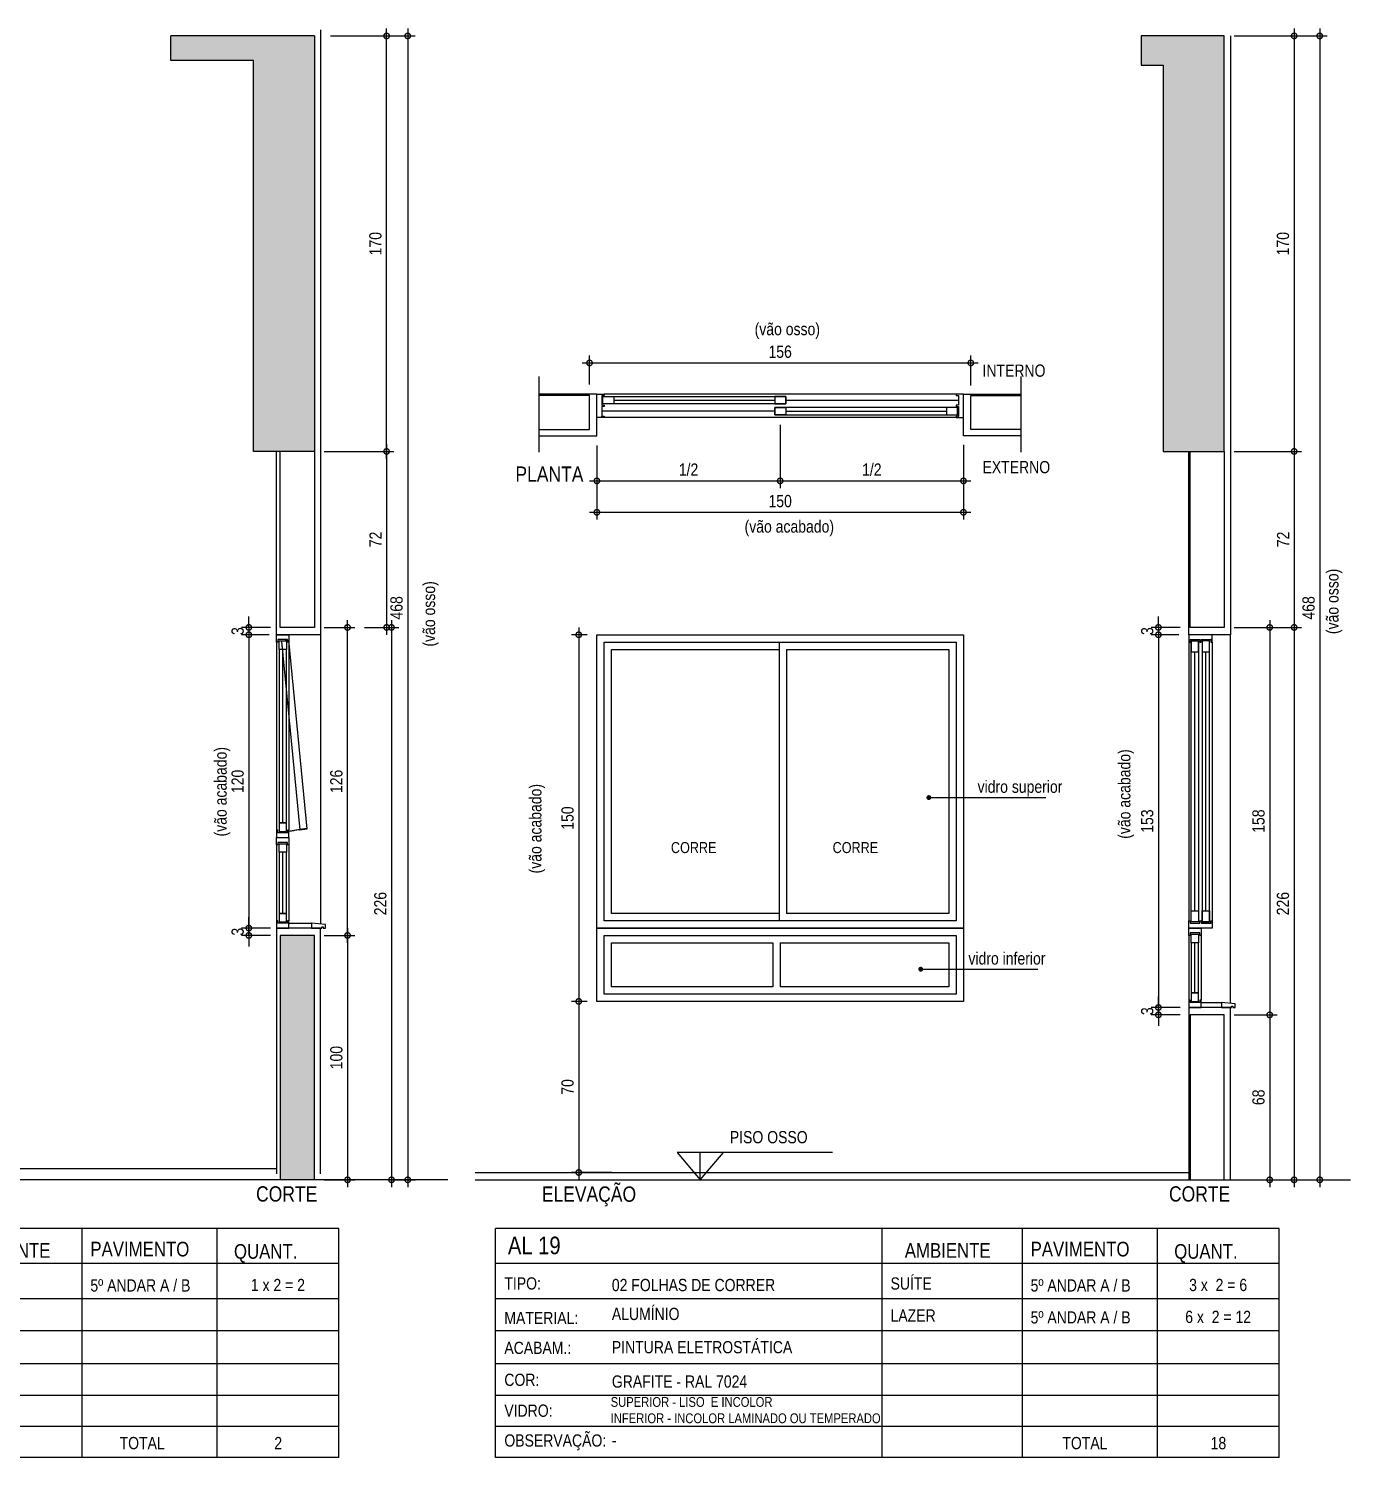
# Model space of a CAD drawing. Header units: metres. Extents: x 0 to 48.6, y -20.8 to 5.5.
# Drawn here: x 21.42 to 26.83, y -6.66 to -0.81 of the extents above; entities that cross this region are included whole.
import ezdxf

# ---------------------------------------------------------------- set-up
doc = ezdxf.new("R2010")
doc.units = ezdxf.units.M
doc.set_wipeout_variables(frame=1)
doc.linetypes.add('DASHEDX2', pattern=[1.5, 1, -0.5])
for name, color, linetype in [('ARQ-ALV ACAB', 4, 'Continuous'), ('ARQ-ALV OSSO', 5, 'Continuous'), ('ARQ-AUX', 7, 'Continuous'), ('ARQ-AUX1', 1, 'Continuous'), ('ARQ-AUX1 @ 1', 1, 'Continuous'), ('ARQ-AUX2', 2, 'Continuous'), ('ARQ-CAX', 1, 'Continuous'), ('ARQ-CAX @ 1', 1, 'Continuous'), ('ARQ-DIM', 2, 'Continuous'), ('ARQ-ENCH', 1, 'Continuous'), ('ARQ-EST', 2, 'Continuous'), ('ARQ-PRJ', 7, 'DASHEDX2'), ('ARQ-SIM', 1, 'Continuous'), ('ARQ-TXT', 2, 'Continuous'), ('ARQ-TXT01', 2, 'Continuous'), ('ES-CORTE', 2, 'Continuous')]:
    doc.layers.add(name, color=color, linetype=linetype)
doc.styles.add('Adesa', font='ARIALN.TTF')
doc.styles.add('ROMANS', font='romans', dxfattribs={"height": 0.2})
doc.dimstyles.new('1-25ARQ', dxfattribs={"dimscale": 0.25, "dimtxt": 0.2, "dimasz": 0.08, "dimexe": 0.16, "dimexo": 0.1, "dimgap": 0.1, "dimtad": 1, "dimzin": 4, "dimdsep": 46, "dimtxsty": 'ROMANS', "dimblk": 'DOT', "dimcen": 0.1, "dimclrd": 1, "dimclre": 1, "dimclrt": 3, "dimadec": 0, "dimazin": 0, "dimtfac": 1, "dimtix": 1, "dimtmove": 2, "dimatfit": 3, "dimldrblk": 'DOT', "dimfxl": 1, "dimtolj": 1, "dimtzin": 4, "dimlwd": -1, "dimlwe": -1, "dimarcsym": 0})
doc.dimstyles.new('ADESA 1-0025', dxfattribs={"dimtxt": 0.05, "dimasz": 0.045, "dimexe": 0.03, "dimexo": 0.04, "dimgap": 0.02, "dimtad": 1, "dimtoh": 1, "dimdec": 0, "dimlfac": 100, "dimzin": 4, "dimtxsty": 'Adesa', "dimblk": 'DOTSMALL', "dimcen": 1, "dimdle": 0.03, "dimclrd": 1, "dimclre": 1, "dimclrt": 256, "dimazin": 1, "dimtm": 1e-09, "dimtfac": 1, "dimtdec": 0, "dimtix": 1, "dimtmove": 2, "dimatfit": 0, "dimldrblk": 'DOTSMALL', "dimfxl": 0.8, "dimtvp": 2, "dimtolj": 1, "dimtzin": 0, "dimarcsym": 0})

# ---------------------------------------------------------------- blocks, each defined once
blk = doc.blocks.new('_DotSmall')
at = {"color": 0, "linetype": 'ByBlock', "const_width": 0.5}
blk.add_lwpolyline([(-0.0625, 0, 1), (0.0625, 0, 1)], format="xyb", close=True, dxfattribs=at)
blk = doc.blocks.new('*D285')
at = {"layer": 'ARQ-DIM', "color": 1, "lineweight": -2, "transparency": 16777216}
for p, q in [((22.7939, -3.2645), (22.9338, -3.2645)), ((22.9038, -3.2345), (22.9038, -5.5545)), ((22.8896, -5.5245), (22.9338, -5.5245))]:
    blk.add_line(p, q, dxfattribs=at)
at = {"layer": 'ARQ-DIM', "color": 1, "lineweight": -2, "transparency": 16777216, "xscale": 0.045, "yscale": 0.045, "zscale": 0.045}
for p, rotation in [((22.9038, -3.2645), 90), ((22.9038, -5.5245), 270)]:
    blk.add_blockref('_DotSmall', p, dxfattribs=dict(at, rotation=rotation))
at = {"layer": 'ARQ-DIM', "transparency": 16777216, "insert": (22.8583, -4.3945), "char_height": 0.05, "attachment_point": 5, "rotation": 90, "style": 'Adesa'}
blk.add_mtext('\\A1;226', dxfattribs=at)
blk = doc.blocks.new('*D273')
at = {"layer": 'ARQ-DIM', "color": 1, "lineweight": -2, "transparency": 16777216}
for p, q in [((22.8837, -2.5745), (22.8837, -0.8145)), ((22.6539, -0.8445), (22.9137, -0.8445)), ((22.6289, -2.5445), (22.9137, -2.5445))]:
    blk.add_line(p, q, dxfattribs=at)
at = {"layer": 'ARQ-DIM', "color": 1, "lineweight": -2, "transparency": 16777216, "xscale": 0.045, "yscale": 0.045, "zscale": 0.045}
for p, rotation in [((22.8837, -0.8445), 90), ((22.8837, -2.5445), 270)]:
    blk.add_blockref('_DotSmall', p, dxfattribs=dict(at, rotation=rotation))
at = {"layer": 'ARQ-DIM', "transparency": 16777216, "insert": (22.8382, -1.6945), "char_height": 0.05, "attachment_point": 5, "rotation": 90, "style": 'Adesa'}
blk.add_mtext('\\A1;170', dxfattribs=at)
blk = doc.blocks.new('*D274')
at = {"layer": 'ARQ-DIM', "color": 1, "lineweight": -2, "transparency": 16777216}
for p, q in [((22.9701, -0.8145), (22.9701, -5.5545)), ((22.9017, -0.8445), (23.0001, -0.8445)), ((22.9124, -5.5245), (23.0001, -5.5245))]:
    blk.add_line(p, q, dxfattribs=at)
at = {"layer": 'ARQ-DIM', "color": 1, "lineweight": -2, "transparency": 16777216, "xscale": 0.045, "yscale": 0.045, "zscale": 0.045}
for p, rotation in [((22.9701, -0.8445), 90), ((22.9701, -5.5245), 270)]:
    blk.add_blockref('_DotSmall', p, dxfattribs=dict(at, rotation=rotation))
at = {"layer": 'ARQ-DIM', "transparency": 16777216, "insert": (22.9245, -3.1845), "char_height": 0.05, "attachment_point": 5, "rotation": 90, "style": 'Adesa'}
blk.add_mtext('\\A1;468', dxfattribs=at)
blk = doc.blocks.new('*D275')
at = {"layer": 'ARQ-DIM', "color": 1, "lineweight": -2, "transparency": 16777216}
for p, q in [((22.7239, -4.4945), (22.7239, -5.5545)), ((22.6289, -4.5245), (22.7539, -4.5245)), ((22.6289, -5.5245), (22.7539, -5.5245))]:
    blk.add_line(p, q, dxfattribs=at)
at = {"layer": 'ARQ-DIM', "color": 1, "lineweight": -2, "transparency": 16777216, "xscale": 0.045, "yscale": 0.045, "zscale": 0.045}
for p, rotation in [((22.7239, -4.5245), 90), ((22.7239, -5.5245), 270)]:
    blk.add_blockref('_DotSmall', p, dxfattribs=dict(at, rotation=rotation))
at = {"layer": 'ARQ-DIM', "transparency": 16777216, "insert": (22.6783, -5.0245), "char_height": 0.05, "attachment_point": 5, "rotation": 90, "style": 'Adesa'}
blk.add_mtext('\\A1;100', dxfattribs=at)
blk = doc.blocks.new('*D276')
at = {"layer": 'ARQ-DIM', "color": 1, "lineweight": -2, "transparency": 16777216}
for p, q in [((22.6289, -3.2645), (22.7539, -3.2645)), ((22.7239, -4.5545), (22.7239, -3.2345)), ((22.6289, -4.5245), (22.7539, -4.5245))]:
    blk.add_line(p, q, dxfattribs=at)
at = {"layer": 'ARQ-DIM', "color": 1, "lineweight": -2, "transparency": 16777216, "xscale": 0.045, "yscale": 0.045, "zscale": 0.045}
for p, rotation in [((22.7239, -3.2645), 90), ((22.7239, -4.5245), 270)]:
    blk.add_blockref('_DotSmall', p, dxfattribs=dict(at, rotation=rotation))
at = {"layer": 'ARQ-DIM', "transparency": 16777216, "insert": (22.6783, -3.8945), "char_height": 0.05, "attachment_point": 5, "rotation": 90, "style": 'Adesa'}
blk.add_mtext('\\A1;126', dxfattribs=at)
blk = doc.blocks.new('*D277')
at = {"layer": 'ARQ-DIM', "color": 1, "lineweight": -2, "transparency": 16777216}
for p, q in [((22.32, -3.2645), (22.32, -4.5245)), ((22.4039, -3.2945), (22.29, -3.2945)), ((22.4039, -4.4945), (22.29, -4.4945))]:
    blk.add_line(p, q, dxfattribs=at)
at = {"layer": 'ARQ-DIM', "color": 1, "lineweight": -2, "transparency": 16777216, "xscale": 0.045, "yscale": 0.045, "zscale": 0.045}
for p, rotation in [((22.32, -3.2945), 90), ((22.32, -4.4945), 270)]:
    blk.add_blockref('_DotSmall', p, dxfattribs=dict(at, rotation=rotation))
at = {"layer": 'ARQ-DIM', "transparency": 16777216, "insert": (22.2744, -3.8945), "char_height": 0.05, "attachment_point": 5, "rotation": 90, "style": 'Adesa'}
blk.add_mtext('\\A1;120', dxfattribs=at)
blk = doc.blocks.new('*D278')
at = {"layer": 'ARQ-DIM', "color": 1, "lineweight": -2, "transparency": 16777216}
for p, q in [((22.4089, -3.2645), (22.29, -3.2645)), ((22.32, -3.2645), (22.32, -3.2195)), ((22.32, -3.2645), (22.32, -3.2945)), ((22.4039, -3.2945), (22.29, -3.2945)), ((22.32, -3.2945), (22.32, -3.3395))]:
    blk.add_line(p, q, dxfattribs=at)
at = {"layer": 'ARQ-DIM', "color": 1, "lineweight": -2, "transparency": 16777216, "xscale": 0.045, "yscale": 0.045, "zscale": 0.045}
for p, rotation in [((22.32, -3.2645), 270), ((22.32, -3.2945), 90)]:
    blk.add_blockref('_DotSmall', p, dxfattribs=dict(at, rotation=rotation))
at = {"layer": 'ARQ-DIM', "transparency": 16777216, "insert": (22.2744, -3.2795), "char_height": 0.05, "attachment_point": 5, "rotation": 90, "style": 'Adesa'}
blk.add_mtext('\\A1;3', dxfattribs=at)
blk = doc.blocks.new('*D279')
at = {"layer": 'ARQ-DIM', "color": 1, "lineweight": -2, "transparency": 16777216}
for p, q in [((22.4089, -4.4945), (22.29, -4.4945)), ((22.32, -4.4945), (22.32, -4.4495)), ((22.32, -4.5245), (22.32, -4.4945)), ((22.4089, -4.5245), (22.29, -4.5245)), ((22.32, -4.5245), (22.32, -4.5695))]:
    blk.add_line(p, q, dxfattribs=at)
at = {"layer": 'ARQ-DIM', "color": 1, "lineweight": -2, "transparency": 16777216, "xscale": 0.045, "yscale": 0.045, "zscale": 0.045}
for p, rotation in [((22.32, -4.4945), 270), ((22.32, -4.5245), 90)]:
    blk.add_blockref('_DotSmall', p, dxfattribs=dict(at, rotation=rotation))
at = {"layer": 'ARQ-DIM', "transparency": 16777216, "insert": (22.2744, -4.5095), "char_height": 0.05, "attachment_point": 5, "rotation": 90, "style": 'Adesa'}
blk.add_mtext('\\A1;3', dxfattribs=at)
blk = doc.blocks.new('*U142')
at = {"color": 0, "linetype": 'ByBlock', "ltscale": 0.5}
for points in [[(0.02, -0.045), (0.02, -0.045), (0.02, -0.045), (0.02, -0.045), (0.02, -0.045), (0.02, -0.045), (0.02, -0.045), (0.02, -0.045), (0.02, -0.045), (0.03, -0.045), (0.03, -0.05), (0, -0.05), (0, 0), (0.03, 0), (0.03, -0.005), (0.02, -0.005), (0.02, -0.045)], [(0.81, -0.045), (0.81, -0.045), (0.81, -0.045), (0.81, -0.045), (0.81, -0.045), (0.81, -0.045), (0.81, -0.045), (0.81, -0.045), (0.81, -0.045), (0.8, -0.045), (0.8, -0.05), (0.83, -0.05), (0.83, 0), (0.8, 0), (0.8, -0.005), (0.81, -0.005), (0.81, -0.045)], [(0.025, -0.01), (0.06, -0.01), (0.06, -0.04), (0.025, -0.04)], [(0.805, -0.01), (0.77, -0.01), (0.77, -0.04), (0.805, -0.04)]]:
    blk.add_lwpolyline(points, close=True, dxfattribs=at)
at = {"color": 8, "linetype": 'ByBlock', "ltscale": 0.5}
for points in [[(0.8, 0), (0.03, 0)], [(0.8, -0.05), (0.03, -0.05)]]:
    blk.add_lwpolyline(points, dxfattribs=at)
at = {"color": 7, "linetype": 'ByBlock', "ltscale": 0.5}
blk.add_lwpolyline([(0.77, -0.01), (0.77, -0.04), (0.06, -0.04), (0.06, -0.01)], close=True, dxfattribs=at)
blk.add_lwpolyline([(0.06, -0.025), (0.77, -0.025)], dxfattribs=at)
blk = doc.blocks.new('*U287')
at = {"color": 0, "linetype": 'ByBlock', "ltscale": 0.5}
for points in [[(0.02, -0.045), (0.02, -0.045), (0.02, -0.045), (0.02, -0.045), (0.02, -0.045), (0.02, -0.045), (0.02, -0.045), (0.02, -0.045), (0.02, -0.045), (0.03, -0.045), (0.03, -0.05), (0, -0.05), (0, 0), (0.03, 0), (0.03, -0.005), (0.02, -0.005), (0.02, -0.045)], [(0.35, -0.045), (0.35, -0.045), (0.35, -0.045), (0.35, -0.045), (0.35, -0.045), (0.35, -0.045), (0.35, -0.045), (0.35, -0.045), (0.35, -0.045), (0.34, -0.045), (0.34, -0.05), (0.37, -0.05), (0.37, 0), (0.34, 0), (0.34, -0.005), (0.35, -0.005), (0.35, -0.045)], [(0.025, -0.01), (0.06, -0.01), (0.06, -0.04), (0.025, -0.04)], [(0.345, -0.01), (0.31, -0.01), (0.31, -0.04), (0.345, -0.04)]]:
    blk.add_lwpolyline(points, close=True, dxfattribs=at)
at = {"color": 8, "linetype": 'ByBlock', "ltscale": 0.5}
for points in [[(0.34, 0), (0.03, 0)], [(0.34, -0.05), (0.03, -0.05)]]:
    blk.add_lwpolyline(points, dxfattribs=at)
at = {"color": 7, "linetype": 'ByBlock', "ltscale": 0.5}
blk.add_lwpolyline([(0.31, -0.01), (0.31, -0.04), (0.06, -0.04), (0.06, -0.01)], close=True, dxfattribs=at)
blk.add_lwpolyline([(0.06, -0.025), (0.31, -0.025)], dxfattribs=at)
blk = doc.blocks.new('*D282')
at = {"layer": 'ARQ-DIM', "color": 1, "lineweight": -2, "transparency": 16777216}
for p, q in [((22.8113, -2.5445), (22.9137, -2.5445)), ((22.8837, -2.5145), (22.8837, -3.2945)), ((22.8113, -3.2645), (22.9137, -3.2645))]:
    blk.add_line(p, q, dxfattribs=at)
at = {"layer": 'ARQ-DIM', "color": 1, "lineweight": -2, "transparency": 16777216, "xscale": 0.045, "yscale": 0.045, "zscale": 0.045}
for p, rotation in [((22.8837, -2.5445), 90), ((22.8837, -3.2645), 270)]:
    blk.add_blockref('_DotSmall', p, dxfattribs=dict(at, rotation=rotation))
at = {"layer": 'ARQ-DIM', "transparency": 16777216, "insert": (22.8386, -2.9045), "char_height": 0.05, "attachment_point": 5, "rotation": 90, "style": 'Adesa'}
blk.add_mtext('\\A1;72', dxfattribs=at)
blk = doc.blocks.new('*D304')
at = {"layer": 'ARQ-DIM', "color": 1, "lineweight": -2, "transparency": 16777216}
for p, q in [((23.7441, -2.5203), (23.7441, -2.8234)), ((25.2441, -2.5203), (25.2441, -2.8234)), ((23.7141, -2.7934), (25.2741, -2.7934))]:
    blk.add_line(p, q, dxfattribs=at)
at = {"layer": 'ARQ-DIM', "color": 1, "lineweight": -2, "transparency": 16777216, "xscale": 0.045, "yscale": 0.045, "zscale": 0.045, "rotation": 180}
blk.add_blockref('_DotSmall', (23.7441, -2.7934), dxfattribs=at)
at = {"layer": 'ARQ-DIM', "color": 1, "lineweight": -2, "transparency": 16777216, "xscale": 0.045, "yscale": 0.045, "zscale": 0.045}
blk.add_blockref('_DotSmall', (25.2441, -2.7934), dxfattribs=at)
at = {"layer": 'ARQ-DIM', "transparency": 16777216, "insert": (24.4941, -2.7479), "char_height": 0.05, "attachment_point": 5, "style": 'Adesa'}
blk.add_mtext('\\A1;150', dxfattribs=at)
blk = doc.blocks.new('*D292')
at = {"layer": 'ARQ-DIM', "color": 1, "lineweight": -2, "transparency": 16777216}
for p, q in [((23.6698, -3.2645), (23.6698, -4.8245)), ((23.7041, -3.2945), (23.6398, -3.2945)), ((23.7041, -4.7945), (23.6398, -4.7945))]:
    blk.add_line(p, q, dxfattribs=at)
at = {"layer": 'ARQ-DIM', "color": 1, "lineweight": -2, "transparency": 16777216, "xscale": 0.045, "yscale": 0.045, "zscale": 0.045}
for p, rotation in [((23.6698, -3.2945), 90), ((23.6698, -4.7945), 270)]:
    blk.add_blockref('_DotSmall', p, dxfattribs=dict(at, rotation=rotation))
at = {"layer": 'ARQ-DIM', "transparency": 16777216, "insert": (23.6243, -4.0445), "char_height": 0.05, "attachment_point": 5, "rotation": 90, "style": 'Adesa'}
blk.add_mtext('\\A1;150', dxfattribs=at)
blk = doc.blocks.new('*D305')
at = {"layer": 'ARQ-DIM', "color": 1, "lineweight": -2, "transparency": 16777216}
for p, q in [((23.7141, -2.2703), (23.7141, -2.1524)), ((25.2741, -2.2753), (25.2741, -2.1524)), ((23.6841, -2.1824), (25.3041, -2.1824))]:
    blk.add_line(p, q, dxfattribs=at)
at = {"layer": 'ARQ-DIM', "color": 1, "lineweight": -2, "transparency": 16777216, "xscale": 0.045, "yscale": 0.045, "zscale": 0.045, "rotation": 180}
blk.add_blockref('_DotSmall', (23.7141, -2.1824), dxfattribs=at)
at = {"layer": 'ARQ-DIM', "color": 1, "lineweight": -2, "transparency": 16777216, "xscale": 0.045, "yscale": 0.045, "zscale": 0.045}
blk.add_blockref('_DotSmall', (25.2741, -2.1824), dxfattribs=at)
at = {"layer": 'ARQ-DIM', "transparency": 16777216, "insert": (24.4941, -2.1369), "char_height": 0.05, "attachment_point": 5, "style": 'Adesa'}
blk.add_mtext('\\A1;156', dxfattribs=at)
blk = doc.blocks.new('*D293')
at = {"layer": 'ARQ-DIM', "color": 1, "lineweight": -2, "transparency": 16777216}
for p, q in [((24.4941, -2.4353), (24.4941, -2.695)), ((23.7441, -2.5454), (23.7441, -2.695)), ((23.7141, -2.665), (24.5241, -2.665))]:
    blk.add_line(p, q, dxfattribs=at)
at = {"layer": 'ARQ-DIM', "color": 1, "lineweight": -2, "transparency": 16777216, "xscale": 0.045, "yscale": 0.045, "zscale": 0.045, "rotation": 180}
blk.add_blockref('_DotSmall', (23.7441, -2.665), dxfattribs=at)
at = {"layer": 'ARQ-DIM', "color": 1, "lineweight": -2, "transparency": 16777216, "xscale": 0.045, "yscale": 0.045, "zscale": 0.045}
blk.add_blockref('_DotSmall', (24.4941, -2.665), dxfattribs=at)
at = {"layer": 'ARQ-DIM', "transparency": 16777216, "insert": (24.1191, -2.6191), "char_height": 0.05, "attachment_point": 5, "style": 'Adesa'}
blk.add_mtext('\\A1;1/2', dxfattribs=at)
blk = doc.blocks.new('*D294')
at = {"layer": 'ARQ-DIM', "color": 1, "lineweight": -2, "transparency": 16777216}
for p, q in [((24.4941, -2.4353), (24.4941, -2.695)), ((25.2441, -2.518), (25.2441, -2.695)), ((24.4641, -2.665), (25.2741, -2.665))]:
    blk.add_line(p, q, dxfattribs=at)
at = {"layer": 'ARQ-DIM', "color": 1, "lineweight": -2, "transparency": 16777216, "xscale": 0.045, "yscale": 0.045, "zscale": 0.045, "rotation": 180}
blk.add_blockref('_DotSmall', (24.4941, -2.665), dxfattribs=at)
at = {"layer": 'ARQ-DIM', "color": 1, "lineweight": -2, "transparency": 16777216, "xscale": 0.045, "yscale": 0.045, "zscale": 0.045}
blk.add_blockref('_DotSmall', (25.2441, -2.665), dxfattribs=at)
at = {"layer": 'ARQ-DIM', "transparency": 16777216, "insert": (24.8691, -2.6191), "char_height": 0.05, "attachment_point": 5, "style": 'Adesa'}
blk.add_mtext('\\A1;1/2', dxfattribs=at)
blk = doc.blocks.new('*D295')
at = {"layer": 'ARQ-DIM', "color": 1, "lineweight": -2, "transparency": 16777216}
for p, q in [((23.6698, -4.7645), (23.6698, -5.5245)), ((23.7041, -4.7945), (23.6398, -4.7945)), ((23.8058, -5.4945), (23.6398, -5.4945))]:
    blk.add_line(p, q, dxfattribs=at)
at = {"layer": 'ARQ-DIM', "color": 1, "lineweight": -2, "transparency": 16777216, "xscale": 0.045, "yscale": 0.045, "zscale": 0.045}
for p, rotation in [((23.6698, -4.7945), 90), ((23.6698, -5.4945), 270)]:
    blk.add_blockref('_DotSmall', p, dxfattribs=dict(at, rotation=rotation))
at = {"layer": 'ARQ-DIM', "transparency": 16777216, "insert": (23.6243, -5.1445), "char_height": 0.05, "attachment_point": 5, "rotation": 90, "style": 'Adesa'}
blk.add_mtext('\\A1;70', dxfattribs=at)
blk = doc.blocks.new('*D296')
at = {"layer": 'ARQ-DIM', "color": 1, "lineweight": -2, "transparency": 16777216}
for p, q in [((26.3513, -4.8495), (26.527, -4.8495)), ((26.497, -4.8195), (26.497, -5.5545)), ((26.3513, -5.5245), (26.527, -5.5245))]:
    blk.add_line(p, q, dxfattribs=at)
at = {"layer": 'ARQ-DIM', "color": 1, "lineweight": -2, "transparency": 16777216, "xscale": 0.045, "yscale": 0.045, "zscale": 0.045}
for p, rotation in [((26.497, -4.8495), 90), ((26.497, -5.5245), 270)]:
    blk.add_blockref('_DotSmall', p, dxfattribs=dict(at, rotation=rotation))
at = {"layer": 'ARQ-DIM', "transparency": 16777216, "insert": (26.4514, -5.187), "char_height": 0.05, "attachment_point": 5, "rotation": 90, "style": 'Adesa'}
blk.add_mtext('\\A1;68', dxfattribs=at)
blk = doc.blocks.new('*D297')
at = {"layer": 'ARQ-DIM', "color": 1, "lineweight": -2, "transparency": 16777216}
for p, q in [((26.3513, -3.2645), (26.527, -3.2645)), ((26.497, -3.2345), (26.497, -4.8795)), ((26.3513, -4.8495), (26.527, -4.8495))]:
    blk.add_line(p, q, dxfattribs=at)
at = {"layer": 'ARQ-DIM', "color": 1, "lineweight": -2, "transparency": 16777216, "xscale": 0.045, "yscale": 0.045, "zscale": 0.045}
for p, rotation in [((26.497, -3.2645), 90), ((26.497, -4.8495), 270)]:
    blk.add_blockref('_DotSmall', p, dxfattribs=dict(at, rotation=rotation))
at = {"layer": 'ARQ-DIM', "transparency": 16777216, "insert": (26.4514, -4.057), "char_height": 0.05, "attachment_point": 5, "rotation": 90, "style": 'Adesa'}
blk.add_mtext('\\A1;158', dxfattribs=at)
blk = doc.blocks.new('*D298')
at = {"layer": 'ARQ-DIM', "color": 1, "lineweight": -2, "transparency": 16777216}
for p, q in [((26.597, -0.8145), (26.597, -2.5745)), ((26.3518, -0.8445), (26.627, -0.8445)), ((26.3513, -2.5445), (26.627, -2.5445))]:
    blk.add_line(p, q, dxfattribs=at)
at = {"layer": 'ARQ-DIM', "color": 1, "lineweight": -2, "transparency": 16777216, "xscale": 0.045, "yscale": 0.045, "zscale": 0.045}
for p, rotation in [((26.597, -0.8445), 90), ((26.597, -2.5445), 270)]:
    blk.add_blockref('_DotSmall', p, dxfattribs=dict(at, rotation=rotation))
at = {"layer": 'ARQ-DIM', "transparency": 16777216, "insert": (26.5515, -1.6945), "char_height": 0.05, "attachment_point": 5, "rotation": 90, "style": 'Adesa'}
blk.add_mtext('\\A1;170', dxfattribs=at)
blk = doc.blocks.new('*D299')
at = {"layer": 'ARQ-DIM', "color": 1, "lineweight": -2, "transparency": 16777216}
for p, q in [((26.567, -3.2645), (26.627, -3.2645)), ((26.597, -3.2345), (26.597, -5.5545)), ((26.4791, -5.5245), (26.627, -5.5245))]:
    blk.add_line(p, q, dxfattribs=at)
at = {"layer": 'ARQ-DIM', "color": 1, "lineweight": -2, "transparency": 16777216, "xscale": 0.045, "yscale": 0.045, "zscale": 0.045}
for p, rotation in [((26.597, -3.2645), 90), ((26.597, -5.5245), 270)]:
    blk.add_blockref('_DotSmall', p, dxfattribs=dict(at, rotation=rotation))
at = {"layer": 'ARQ-DIM', "transparency": 16777216, "insert": (26.5515, -4.3945), "char_height": 0.05, "attachment_point": 5, "rotation": 90, "style": 'Adesa'}
blk.add_mtext('\\A1;226', dxfattribs=at)
blk = doc.blocks.new('*D300')
at = {"layer": 'ARQ-DIM', "color": 1, "lineweight": -2, "transparency": 16777216}
for p, q in [((26.7018, -0.8145), (26.7018, -5.5545)), ((26.6292, -0.8445), (26.7318, -0.8445)), ((26.5931, -5.5245), (26.7318, -5.5245))]:
    blk.add_line(p, q, dxfattribs=at)
at = {"layer": 'ARQ-DIM', "color": 1, "lineweight": -2, "transparency": 16777216, "xscale": 0.045, "yscale": 0.045, "zscale": 0.045}
for p, rotation in [((26.7018, -0.8445), 90), ((26.7018, -5.5245), 270)]:
    blk.add_blockref('_DotSmall', p, dxfattribs=dict(at, rotation=rotation))
at = {"layer": 'ARQ-DIM', "transparency": 16777216, "insert": (26.6563, -3.1845), "char_height": 0.05, "attachment_point": 5, "rotation": 90, "style": 'Adesa'}
blk.add_mtext('\\A1;468', dxfattribs=at)
blk = doc.blocks.new('*U307')
at = {"color": 0, "linetype": 'ByBlock', "ltscale": 0.5}
for points in [[(0.02, -0.045), (0.03, -0.045), (0.03, -0.05), (0.02, -0.05), (0.02, -0.09), (0.03, -0.09), (0.03, -0.095), (0.02, -0.095), (0.02, -0.09), (0.03, -0.09), (0.03, -0.095), (0, -0.095), (0, 0), (0.03, 0), (0.03, -0.005), (0.02, -0.005), (0.02, -0.045)], [(1.48, -0.045), (1.47, -0.045), (1.47, -0.05), (1.48, -0.05), (1.48, -0.09), (1.47, -0.09), (1.47, -0.095), (1.48, -0.095), (1.48, -0.09), (1.47, -0.09), (1.47, -0.095), (1.5, -0.095), (1.5, 0), (1.47, 0), (1.47, -0.005), (1.48, -0.005), (1.48, -0.045)], [(0.025, -0.01), (0.07, -0.01), (0.07, -0.04), (0.025, -0.04)], [(0.7725, -0.01), (0.7275, -0.01), (0.7275, -0.04), (0.7725, -0.04)], [(0.7275, -0.055), (0.7725, -0.055), (0.7725, -0.085), (0.7275, -0.085)], [(1.475, -0.055), (1.43, -0.055), (1.43, -0.085), (1.475, -0.085)]]:
    blk.add_lwpolyline(points, close=True, dxfattribs=at)
at = {"color": 8, "linetype": 'ByBlock', "ltscale": 0.5}
for points in [[(1.47, 0), (0.03, 0)], [(0.7725, -0.025), (1.48, -0.025)], [(0.7275, -0.07), (0.02, -0.07)], [(1.47, -0.095), (0.03, -0.095)]]:
    blk.add_lwpolyline(points, dxfattribs=at)
at = {"color": 7, "linetype": 'ByBlock', "ltscale": 0.5}
for points in [[(0.7725, -0.01), (0.7725, -0.04), (0.025, -0.04), (0.025, -0.01)], [(0.7275, -0.055), (0.7275, -0.085), (1.475, -0.085), (1.475, -0.055)]]:
    blk.add_lwpolyline(points, close=True, dxfattribs=at)
for points in [[(0.07, -0.025), (0.7275, -0.025)], [(0.7725, -0.07), (1.43, -0.07)]]:
    blk.add_lwpolyline(points, dxfattribs=at)
blk = doc.blocks.new('*U513')
at = {"color": 0, "linetype": 'ByBlock', "ltscale": 0.5}
for points in [[(-0.045, 1.18), (-0.045, 1.17), (-0.05, 1.17), (-0.05, 1.18), (-0.09, 1.18), (-0.09, 1.17), (-0.095, 1.17), (-0.095, 1.18), (-0.09, 1.18), (-0.09, 1.17), (-0.095, 1.17), (-0.095, 1.2), (0, 1.2), (0, 1.17), (-0.005, 1.17), (-0.005, 1.18), (-0.045, 1.18)], [(-0.055, 1.175), (-0.055, 1.13), (-0.085, 1.13), (-0.085, 1.175)], [(-0.01, 1.175), (-0.01, 1.13), (-0.04, 1.13), (-0.04, 1.175)], [(-0.055, 0.025), (-0.055, 0.07), (-0.085, 0.07), (-0.085, 0.025)], [(-0.01, 0.025), (-0.01, 0.07), (-0.04, 0.07), (-0.04, 0.025)], [(-0.045, 0.02), (-0.045, 0.03), (-0.05, 0.03), (-0.05, 0.02), (-0.09, 0.02), (-0.09, 0.03), (-0.095, 0.03), (-0.095, 0.02), (-0.09, 0.02), (-0.09, 0.03), (-0.095, 0.03), (-0.095, 0), (0, 0), (0, 0.03), (-0.005, 0.03), (-0.005, 0.02), (-0.045, 0.02)]]:
    blk.add_lwpolyline(points, close=True, dxfattribs=at)
at = {"color": 8, "linetype": 'ByBlock', "ltscale": 0.5}
for points in [[(-0.095, 1.17), (-0.095, 0.03)], [(0, 1.17), (0, 0.03)]]:
    blk.add_lwpolyline(points, dxfattribs=at)
at = {"color": 7, "linetype": 'ByBlock', "ltscale": 0.5}
for points in [[(-0.055, 0.025), (-0.085, 0.025), (-0.085, 1.175), (-0.055, 1.175)], [(-0.01, 1.175), (-0.04, 1.175), (-0.04, 0.025), (-0.01, 0.025)]]:
    blk.add_lwpolyline(points, close=True, dxfattribs=at)
for points in [[(-0.07, 0.07), (-0.07, 1.13)], [(-0.025, 0.07), (-0.025, 1.13)]]:
    blk.add_lwpolyline(points, dxfattribs=at)
blk = doc.blocks.new('*D301')
at = {"layer": 'ARQ-DIM', "color": 1, "lineweight": -2, "transparency": 16777216}
for p, q in [((26.0417, -3.2645), (26.0417, -4.8495)), ((26.1256, -3.2945), (26.0117, -3.2945)), ((26.1256, -4.8195), (26.0117, -4.8195))]:
    blk.add_line(p, q, dxfattribs=at)
at = {"layer": 'ARQ-DIM', "color": 1, "lineweight": -2, "transparency": 16777216, "xscale": 0.045, "yscale": 0.045, "zscale": 0.045}
for p, rotation in [((26.0417, -3.2945), 90), ((26.0417, -4.8195), 270)]:
    blk.add_blockref('_DotSmall', p, dxfattribs=dict(at, rotation=rotation))
at = {"layer": 'ARQ-DIM', "transparency": 16777216, "insert": (25.9962, -4.057), "char_height": 0.05, "attachment_point": 5, "rotation": 90, "style": 'Adesa'}
blk.add_mtext('\\A1;153', dxfattribs=at)
blk = doc.blocks.new('*D302')
at = {"layer": 'ARQ-DIM', "color": 1, "lineweight": -2, "transparency": 16777216}
for p, q in [((26.1306, -3.2645), (26.0117, -3.2645)), ((26.0417, -3.2645), (26.0417, -3.2195)), ((26.0417, -3.2645), (26.0417, -3.2945)), ((26.1256, -3.2945), (26.0117, -3.2945)), ((26.0417, -3.2945), (26.0417, -3.3395))]:
    blk.add_line(p, q, dxfattribs=at)
at = {"layer": 'ARQ-DIM', "color": 1, "lineweight": -2, "transparency": 16777216, "xscale": 0.045, "yscale": 0.045, "zscale": 0.045}
for p, rotation in [((26.0417, -3.2645), 270), ((26.0417, -3.2945), 90)]:
    blk.add_blockref('_DotSmall', p, dxfattribs=dict(at, rotation=rotation))
at = {"layer": 'ARQ-DIM', "transparency": 16777216, "insert": (25.9962, -3.2795), "char_height": 0.05, "attachment_point": 5, "rotation": 90, "style": 'Adesa'}
blk.add_mtext('\\A1;3', dxfattribs=at)
blk = doc.blocks.new('*D303')
at = {"layer": 'ARQ-DIM', "color": 1, "lineweight": -2, "transparency": 16777216}
for p, q in [((26.0417, -4.8195), (26.0417, -4.7745)), ((26.1306, -4.8195), (26.0117, -4.8195)), ((26.1306, -4.8495), (26.0117, -4.8495)), ((26.0417, -4.8495), (26.0417, -4.8195)), ((26.0417, -4.8495), (26.0417, -4.8945))]:
    blk.add_line(p, q, dxfattribs=at)
at = {"layer": 'ARQ-DIM', "color": 1, "lineweight": -2, "transparency": 16777216, "xscale": 0.045, "yscale": 0.045, "zscale": 0.045}
for p, rotation in [((26.0417, -4.8195), 270), ((26.0417, -4.8495), 90)]:
    blk.add_blockref('_DotSmall', p, dxfattribs=dict(at, rotation=rotation))
at = {"layer": 'ARQ-DIM', "transparency": 16777216, "insert": (25.9962, -4.8345), "char_height": 0.05, "attachment_point": 5, "rotation": 90, "style": 'Adesa'}
blk.add_mtext('\\A1;3', dxfattribs=at)
blk = doc.blocks.new('*D306')
at = {"layer": 'ARQ-DIM', "color": 1, "lineweight": -2, "transparency": 16777216}
for p, q in [((26.3513, -2.5445), (26.627, -2.5445)), ((26.597, -2.5145), (26.597, -3.2945)), ((26.4791, -3.2645), (26.627, -3.2645))]:
    blk.add_line(p, q, dxfattribs=at)
at = {"layer": 'ARQ-DIM', "color": 1, "lineweight": -2, "transparency": 16777216, "xscale": 0.045, "yscale": 0.045, "zscale": 0.045}
for p, rotation in [((26.597, -2.5445), 90), ((26.597, -3.2645), 270)]:
    blk.add_blockref('_DotSmall', p, dxfattribs=dict(at, rotation=rotation))
at = {"layer": 'ARQ-DIM', "transparency": 16777216, "insert": (26.5519, -2.9045), "char_height": 0.05, "attachment_point": 5, "rotation": 90, "style": 'Adesa'}
blk.add_mtext('\\A1;72', dxfattribs=at)
blk = doc.blocks.new('V BAND INF 150x40')
for points in [[(0, 0), (1.5, 0), (1.5, -0.3), (0, -0.3)], [(0.03, -0.03), (1.47, -0.03), (1.47, -0.27), (0.03, -0.27)]]:
    blk.add_lwpolyline(points, close=True)
for points in [[(0.72, -0.24), (0.06, -0.24), (0.06, -0.06), (0.72, -0.06)], [(0.72, -0.06), (0.72, -0.24)], [(0.75, -0.06), (1.44, -0.06), (1.44, -0.24), (0.75, -0.24)], [(0.75, -0.06), (0.75, -0.24)]]:
    blk.add_lwpolyline(points)
blk = doc.blocks.new('*U514')
at = {"color": 0, "linetype": 'ByBlock', "ltscale": 0.5}
for points in [[(0.02, -0.045), (0.02, -0.045), (0.02, -0.045), (0.02, -0.045), (0.02, -0.045), (0.02, -0.045), (0.02, -0.045), (0.02, -0.045), (0.02, -0.045), (0.03, -0.045), (0.03, -0.05), (0, -0.05), (0, 0), (0.03, 0), (0.03, -0.005), (0.02, -0.005), (0.02, -0.045)], [(0.3051, -0.045), (0.3051, -0.045), (0.3051, -0.045), (0.3051, -0.045), (0.3051, -0.045), (0.3051, -0.045), (0.3051, -0.045), (0.3051, -0.045), (0.3051, -0.045), (0.2951, -0.045), (0.2951, -0.05), (0.3251, -0.05), (0.3251, 0), (0.2951, 0), (0.2951, -0.005), (0.3051, -0.005), (0.3051, -0.045)], [(0.025, -0.01), (0.06, -0.01), (0.06, -0.04), (0.025, -0.04)], [(0.3001, -0.01), (0.2651, -0.01), (0.2651, -0.04), (0.3001, -0.04)]]:
    blk.add_lwpolyline(points, close=True, dxfattribs=at)
at = {"color": 8, "linetype": 'ByBlock', "ltscale": 0.5}
for points in [[(0.2951, 0), (0.03, 0)], [(0.2951, -0.05), (0.03, -0.05)]]:
    blk.add_lwpolyline(points, dxfattribs=at)
at = {"color": 7, "linetype": 'ByBlock', "ltscale": 0.5}
blk.add_lwpolyline([(0.2651, -0.01), (0.2651, -0.04), (0.06, -0.04), (0.06, -0.01)], close=True, dxfattribs=at)
blk.add_lwpolyline([(0.06, -0.025), (0.2651, -0.025)], dxfattribs=at)
blk = doc.blocks.new('_Dot')
at = {"color": 0, "linetype": 'ByBlock', "lineweight": -2}
blk.add_line((-0.5, 0), (-1, 0), dxfattribs=at)
at = {"color": 0, "linetype": 'ByBlock', "const_width": 0.5}
blk.add_lwpolyline([(-0.25, 0, 1), (0.25, 0, 1)], format="xyb", close=True, dxfattribs=at)
blk = doc.blocks.new('ALUMINIO')
h = blk.add_hatch(color=8)
h.dxf.hatch_style = 1
h.paths.add_polyline_path([(22.3389, -2.5445), (22.5889, -2.5445), (22.5889, -0.8445), (22.001, -0.8445), (22.001, -0.9445), (22.3389, -0.9445)])
h = blk.add_hatch(color=8)
h.dxf.hatch_style = 1
h.paths.add_polyline_path([(26.0613, -2.5445), (26.3113, -2.5445), (26.3113, -0.8445), (25.9713, -0.8445), (25.9713, -0.9645), (26.0613, -0.9645)])
h = blk.add_hatch()
h.set_pattern_fill('ANGLE', color=8)
h.set_pattern_definition([(0, (24.276, -7.039), (0, 6.985), [5.08, -1.905]), (90, (24.276, -7.039), (-6.985, 4e-16), [5.08, -1.905])])
h.paths.add_polyline_path([(26.1713, -5.5245), (26.3113, -5.5245), (26.3113, -4.8495), (26.1713, -4.8495)])
at = {"layer": 'ARQ-AUX1'}
h = blk.add_hatch(color=254, dxfattribs=at)
h.paths.add_polyline_path([(24.2777, -4.2364), (24.321, -4.1614), (24.2777, -4.0864)])
h.paths.add_polyline_path([(24.69, -4.0864), (24.6467, -4.1614), (24.69, -4.2364)])
h = blk.add_hatch(color=256, dxfattribs=at)
h.paths.add_polyline_path([(24.2777, -4.2364), (24.321, -4.1614), (24.2777, -4.0864)])
h.paths.add_polyline_path([(24.69, -4.0864), (24.6467, -4.1614), (24.69, -4.2364)])
at = {"layer": 'ARQ-EST'}
h = blk.add_hatch(color=8, dxfattribs=at)
h.dxf.hatch_style = 1
h.paths.add_polyline_path([(22.5889, -5.5245), (22.4489, -5.5245), (22.4489, -4.5245), (22.5889, -4.5245)])
at = {"color": 8}
blk.add_line((25.9713, -0.8445), (25.9713, -0.9645), dxfattribs=at)
at = {"layer": 'ARQ-ALV ACAB', "color": 4}
for p, q in [((22.6139, -0.8195), (22.6139, -3.2945)), ((22.4339, -3.2945), (22.4339, -2.5445)), ((22.4339, -4.4945), (22.4339, -5.4995)), ((22.6139, -5.4995), (22.6139, -4.4945)), ((22.4339, -5.4795), (19.5664, -5.4795))]:
    blk.add_line(p, q, dxfattribs=at)
at = {"layer": 'ARQ-ALV ACAB', "ltscale": 0.05}
blk.add_line((23.2462, -5.4945), (26.1663, -5.4945), dxfattribs=at)
at = {"layer": 'ARQ-ALV ACAB'}
for points in [[(26.3363, -0.8445), (26.3363, -3.2945), (26.1663, -3.2945), (26.1663, -2.5445)], [(26.3363, -5.5245), (26.3363, -4.8195), (26.1663, -4.8195), (26.1663, -5.5245)]]:
    blk.add_lwpolyline(points, dxfattribs=at)
at = {"layer": 'ARQ-ALV ACAB', "ltscale": 0.05}
for points in [[(23.5095, -2.4803), (23.7441, -2.4803), (23.7441, -2.3103), (23.5084, -2.3103)], [(25.4787, -2.4803), (25.2441, -2.4803), (25.2441, -2.3103), (25.4787, -2.3103)]]:
    blk.add_lwpolyline(points, dxfattribs=at)
at = {"layer": 'ARQ-ALV ACAB', "color": 4}
for points in [[(22.6139, -3.2945), (22.4339, -3.2945)], [(22.6139, -4.4945), (22.4339, -4.4945)]]:
    blk.add_lwpolyline(points, dxfattribs=at)
at = {"layer": 'ARQ-ALV OSSO', "ltscale": 0.05}
for points in [[(23.5095, -2.4553), (23.7141, -2.4553), (23.7141, -2.3153), (23.5095, -2.3153)], [(25.4787, -2.4553), (25.2741, -2.4553), (25.2741, -2.3153), (25.4787, -2.3153)]]:
    blk.add_lwpolyline(points, dxfattribs=at)
at = {"layer": 'ARQ-ALV OSSO'}
for points in [[(22.5889, -2.5445), (22.5889, -3.2645), (22.4489, -3.2645), (22.4489, -2.5445)], [(26.3113, -2.5445), (26.3113, -3.2645), (26.1713, -3.2645), (26.1713, -2.5445)], [(26.3113, -5.5245), (26.3113, -4.8495), (26.1713, -4.8495), (26.1713, -5.5245)]]:
    blk.add_lwpolyline(points, dxfattribs=at)
at = {"layer": 'ARQ-AUX'}
for points in [[(22.6139, -3.2945), (22.6139, -4.4773)], [(26.3363, -4.8027), (26.3363, -3.2945)]]:
    blk.add_lwpolyline(points, dxfattribs=at)
at = {"layer": 'ARQ-AUX1'}
for points in [[(22.5769, -4.4945), (22.4839, -4.4945), (22.4839, -4.4745), (22.5769, -4.4745)], [(22.6239, -4.4945), (22.6339, -4.4945), (22.6339, -4.4795), (22.5769, -4.4745), (22.5769, -4.4945), (22.6189, -4.4945), (22.6189, -4.4895), (22.6239, -4.4895)], [(26.2993, -4.8195), (26.2163, -4.8195), (26.2163, -4.7995), (26.2993, -4.7995)], [(26.3463, -4.8195), (26.3563, -4.8195), (26.3563, -4.8045), (26.2993, -4.7995), (26.2993, -4.8195), (26.3413, -4.8195), (26.3413, -4.8145), (26.3463, -4.8145)]]:
    blk.add_lwpolyline(points, close=True, dxfattribs=at)
at = {"layer": 'ARQ-AUX2'}
for p, q in [((22.5889, -0.8445), (22.001, -0.8445)), ((22.5889, -0.8445), (22.5889, -2.5445)), ((22.3389, -0.9445), (22.001, -0.9445)), ((22.3389, -2.5445), (22.3389, -0.9445)), ((22.5889, -2.5445), (22.3389, -2.5445))]:
    blk.add_line(p, q, dxfattribs=at)
blk.add_lwpolyline([(25.9713, -0.9645), (26.0613, -0.9645), (26.0613, -2.5445), (26.3113, -2.5445), (26.3113, -0.8445), (25.9713, -0.8445)], dxfattribs=at)
at = {"layer": 'ARQ-CAX'}
for points in [[(24.4906, -3.3245), (24.4906, -4.4645)], [(24.5206, -3.3545), (24.5206, -4.4345)]]:
    blk.add_lwpolyline(points, dxfattribs=at)
at = {"layer": 'ARQ-DIM'}
blk.add_lwpolyline([(24.7087, -5.412), (24.0725, -5.412), (24.1674, -5.5245), (24.2624, -5.412), (24.0725, -5.412), (24.1674, -5.5245), (24.1674, -5.412)], dxfattribs=at)
at = {"layer": 'ARQ-ENCH', "ltscale": 0.01}
for p, q in [((23.5084, -2.5469), (23.5084, -2.2379)), ((25.4798, -2.5469), (25.4798, -2.2379)), ((22.6886, -5.7233), (19.4825, -5.7233)), ((21.6371, -5.7233), (21.6371, -6.6602)), ((22.1894, -5.7233), (22.1894, -6.6602)), ((22.6886, -6.6602), (22.6886, -5.7233)), ((26.5357, -5.7233), (23.3296, -5.7233)), ((23.3296, -6.6602), (23.3296, -5.7233)), ((24.911, -6.6602), (24.911, -5.7233)), ((24.911, -6.6602), (24.911, -5.7233)), ((25.4842, -5.7233), (25.4842, -6.6602)), ((26.0365, -5.7233), (26.0365, -6.6602)), ((26.5357, -6.6602), (26.5357, -5.7233)), ((22.6886, -5.8672), (19.4825, -5.8672)), ((26.5357, -5.8672), (23.3296, -5.8672)), ((22.6886, -6.011), (19.4825, -6.011)), ((26.5357, -6.011), (23.3296, -6.011)), ((22.6886, -6.1417), (19.4825, -6.1417)), ((26.5357, -6.1417), (23.3296, -6.1417)), ((22.6886, -6.2768), (19.4825, -6.2768)), ((26.5357, -6.2768), (23.3296, -6.2768)), ((22.6886, -6.4075), (19.4825, -6.4075)), ((26.5357, -6.4075), (23.3296, -6.4075)), ((22.6886, -6.5338), (19.4825, -6.5338)), ((26.5357, -6.5338), (23.3296, -6.5338)), ((22.6886, -6.6602), (19.4825, -6.6602)), ((26.5357, -6.6602), (23.3296, -6.6602))]:
    blk.add_line(p, q, dxfattribs=at)
at = {"layer": 'ARQ-EST', "color": 8}
blk.add_lwpolyline([(22.001, -0.9445), (22.001, -0.8445)], dxfattribs=at)
at = {"layer": 'ARQ-PRJ'}
blk.add_lwpolyline([(22.4837, -3.3172), (22.4541, -3.3218), (22.5293, -4.0925), (22.559, -4.0879)], close=True, dxfattribs=at)
blk.add_arc((22.6791, -5.1124), 1.0315, 96.68805, 100.90802, dxfattribs=at)
at = {"layer": 'ES-CORTE'}
for p, q in [((22.5889, -4.5245), (22.4489, -4.5245)), ((22.4489, -4.5245), (22.4489, -5.5245)), ((22.5889, -5.5245), (22.5889, -4.5245)), ((23.1342, -5.5245), (19.5664, -5.5245)), ((23.2462, -5.5245), (26.8274, -5.5245))]:
    blk.add_line(p, q, dxfattribs=at)
at = {"layer": 'ARQ-AUX1 @ 1'}
blk.add_blockref('*U307', (23.7441, -2.3103), dxfattribs=at)
at = {"layer": 'ARQ-CAX', "xscale": -1}
blk.add_blockref('*U513', (26.1663, -4.4945), dxfattribs=at)
at = {"layer": 'ARQ-CAX'}
blk.add_blockref('V BAND INF 150x40', (23.7441, -4.4945), dxfattribs=at)
at = {"layer": 'ARQ-CAX @ 1', "xscale": -1, "rotation": 270}
for name, p in [('*U142', (22.4839, -4.1245)), ('*U287', (22.4839, -4.4945)), ('*U514', (26.2163, -4.8195))]:
    blk.add_blockref(name, p, dxfattribs=at)
at = {"layer": 'ARQ-TXT', "style": 'Adesa'}
for p in [(24.0472, -4.1876), (24.7088, -4.1876)]:
    blk.add_text('CORRE', height=0.045, dxfattribs=at).set_placement(p)
at = {"layer": 'ARQ-TXT', "attachment_point": 1, "style": 'Adesa'}
for s, insert, char_height, width in [('(vão osso)', (24.3896, -2.0189), 0.05, 0.551174), ('PLANTA', (23.4108, -2.606), 0.0625, 0.551174), ('(vão acabado)', (24.3484, -2.8265), 0.05, 0.551174), ('vidro superior', (25.3019, -3.8912), 0.05, 0.551174), ('vidro inferior', (25.2644, -4.5937), 0.05, 0.551174), ('PISO OSSO', (24.2882, -5.3249), 0.05, 0.88), ('CORTE ', (22.3496, -5.5509), 0.0625, 0.551174), ('ELEVAÇÃO', (23.5187, -5.5517), 0.0625, 0.551174), ('CORTE', (26.085, -5.5509), 0.0625, 0.551174)]:
    blk.add_mtext(s, dxfattribs=dict(at, insert=insert, char_height=char_height, width=width))
at = {"layer": 'ARQ-TXT', "ltscale": 0.01, "style": 'Adesa'}
for s, insert, char_height, width, attachment_point in [('INTERNO', (25.322, -2.1888), 0.05, 0.686828, 1), ('EXTERNO', (25.322, -2.5836), 0.05, 0.686828, 1), ('AMBIENTE', (21.3325, -5.7836), 0.06, 0.467927, 2), ('PAVIMENTO', (21.6717, -5.8083), 0.06, 0.336611, 4), ('QUANT.', (22.389, -5.7873), 0.06, 0.39922, 2), ('AL 19', (23.3802, -5.7568), 0.072, 0.605305, 1), ('AMBIENTE', (25.1796, -5.7836), 0.06, 0.467927, 2), ('PAVIMENTO', (25.5188, -5.8083), 0.06, 0.336611, 4), ('QUANT.', (26.2361, -5.7873), 0.06, 0.39922, 2), ('5º ANDAR A / B', (21.6717, -5.9569), 0.05, 0.55993, 4), ('1 x 2 = 2', (22.439, -5.9549), 0.05, 0.49922, 5), ('TIPO:', (23.3655, -5.9233), 0.05, 0.166457, 1), ('02 FOLHAS DE CORRER', (23.8054, -5.9299), 0.05, 1.067594, 1), ('SUÍTE', (24.9457, -5.949), 0.05, 0.467927, 4), ('5º ANDAR A / B', (25.5188, -5.9569), 0.05, 0.55993, 4), ('3 x  2 = 6', (26.2861, -5.9549), 0.05, 0.49922, 5), ('MATERIAL:', (23.3655, -6.0649), 0.05, 0.336303, 1), ('ALUMÍNIO', (23.8054, -6.0481), 0.05, 1.067594, 1), ('LAZER', (24.9457, -6.0798), 0.05, 0.467927, 4), ('5º ANDAR A / B', (25.5188, -6.0876), 0.05, 0.55993, 4), ('6 x  2 = 12', (26.2861, -6.0856), 0.05, 0.49922, 5), ('ACABAM.:', (23.3655, -6.1869), 0.05, 0.336303, 1), ('PINTURA ELETROSTÁTICA', (23.8054, -6.1842), 0.05, 1.067594, 1), ('COR:', (23.3655, -6.3176), 0.05, 0.336303, 1), ('GRAFITE - RAL 7024', (23.8054, -6.3247), 0.05, 1.067594, 1), ('VIDRO:', (23.3655, -6.4439), 0.05, 0.336303, 1), ('TOTAL', (21.8835, -6.5765), 0.05, 0.410919, 2), ('2', (22.4402, -6.5765), 0.05, 0.39922, 2), ('OBSERVAÇÃO:', (23.3655, -6.5658), 0.05, 0.336303, 1), ('-', (23.8054, -6.5651), 0.05, 1.067594, 1), ('TOTAL', (25.7409, -6.5765), 0.05, 0.410919, 2), ('18', (26.2873, -6.5765), 0.05, 0.39922, 2)]:
    blk.add_mtext(s, dxfattribs=dict(at, insert=insert, char_height=char_height, width=width, attachment_point=attachment_point))
at = {"layer": 'ARQ-TXT', "ltscale": 0.01, "char_height": 0.05, "width": 0.88, "attachment_point": 1, "rotation": 90, "style": 'Adesa'}
for s, insert in [('{\\fArial Narrow|b0|i0|c0|p34;(vão osso)}', (26.7286, -3.2919)), ('{\\fArial Narrow|b0|i0|c0|p34;(vão osso)}', (23.0322, -3.3429)), ('{\\fArial Narrow|b0|i0|c0|p34;(vão acabado)}', (22.1794, -4.1198)), ('{\\fArial Narrow|b0|i0|c0|p34;(vão acabado)}', (25.8771, -4.1292)), ('{\\fArial Narrow|b0|i0|c0|p34;(vão acabado)}', (23.4674, -4.271))]:
    blk.add_mtext(s, dxfattribs=dict(at, insert=insert))
at = {"layer": 'ARQ-TXT01', "ltscale": 0.01, "insert": (23.8006, -6.4133), "char_height": 0.04, "width": 1.551568, "attachment_point": 1, "style": 'Adesa'}
blk.add_mtext('{\\fArial Narrow|b0|i0|c0|p34;SUPERIOR - LISO  E INCOLOR \\PINFERIOR - INCOLOR LAMINADO OU TEMPERADO}', dxfattribs=at)
at = {"layer": 'ARQ-DIM'}
for base, p1, p2, picture, middle in [((22.8837, -0.8445), (22.5889, -2.5445), (22.6139, -0.8445), '*D273', (22.8382, -1.6945)), ((22.9701, -5.5245), (22.8617, -0.8445), (22.8724, -5.5245), '*D274', (22.9245, -3.1845)), ((26.597, -2.5445), (26.3118, -0.8445), (26.3113, -2.5445), '*D298', (26.5515, -1.6945)), ((26.7018, -5.5245), (26.5892, -0.8445), (26.5531, -5.5245), '*D300', (26.6563, -3.1845)), ((22.8837, -3.2645), (22.7713, -2.5445), (22.7713, -3.2645), '*D282', (22.8386, -2.9045)), ((26.597, -3.2645), (26.3113, -2.5445), (26.4391, -3.2645), '*D306', (26.5519, -2.9045)), ((22.32, -3.2945), (22.4489, -3.2645), (22.4439, -3.2945), '*D278', (22.2744, -3.2795)), ((22.32, -4.4945), (22.4439, -3.2945), (22.4439, -4.4945), '*D277', (22.2744, -3.8945)), ((22.7239, -3.2645), (22.5889, -4.5245), (22.5889, -3.2645), '*D276', (22.6783, -3.8945)), ((22.9038, -5.5245), (22.7539, -3.2645), (22.8496, -5.5245), '*D285', (22.8583, -4.3945)), ((23.6698, -4.7945), (23.7441, -3.2945), (23.7441, -4.7945), '*D292', (23.6243, -4.0445)), ((26.0417, -3.2945), (26.1706, -3.2645), (26.1656, -3.2945), '*D302', (25.9962, -3.2795)), ((26.04169, -4.81951), (26.16563, -3.29446), (26.16563, -4.81951), '*D301', (25.99616, -4.05698)), ((26.496958, -4.849457), (26.311285, -3.26446), (26.311285, -4.849457), '*D297', (26.451429, -4.056958)), ((26.597, -5.5245), (26.527, -3.2645), (26.4391, -5.5245), '*D299', (26.5515, -4.3945)), ((22.32, -4.4945), (22.4489, -4.5245), (22.4489, -4.4945), '*D279', (22.2744, -4.5095)), ((22.7239, -5.5245), (22.5889, -4.5245), (22.5889, -5.5245), '*D275', (22.6783, -5.0245)), ((23.6698, -5.4945), (23.7441, -4.7945), (23.8458, -5.4945), '*D295', (23.6243, -5.1445)), ((26.0417, -4.8195), (26.1706, -4.8495), (26.1706, -4.8195), '*D303', (25.9962, -4.8345)), ((26.496957, -5.52446), (26.311285, -4.849457), (26.311285, -5.52446), '*D296', (26.451428, -5.186958))]:
    dim = blk.add_linear_dim(base=base, p1=p1, p2=p2, angle=90, dimstyle='ADESA 1-0025', dxfattribs=at)
    dim.commit()
    dim.dimension.update_dxf_attribs({"geometry": picture, "text_midpoint": middle})
for base, p1, p2, picture, middle in [((25.2741, -2.1824), (23.7141, -2.3103), (25.2741, -2.3153), '*D305', (24.4941, -2.1369)), ((25.2441, -2.7934), (23.7441, -2.4803), (25.2441, -2.4803), '*D304', (24.4941, -2.7479))]:
    dim = blk.add_linear_dim(base=base, p1=p1, p2=p2, dimstyle='ADESA 1-0025', dxfattribs=at)
    dim.commit()
    dim.dimension.update_dxf_attribs({"geometry": picture, "text_midpoint": middle})
for base, p1, p2, picture, middle in [((24.4941, -2.665), (23.7441, -2.5054), (24.4941, -2.3953), '*D293', (24.1191, -2.6191)), ((25.2441, -2.665), (24.4941, -2.3953), (25.2441, -2.478), '*D294', (24.8691, -2.6191))]:
    dim = blk.add_linear_dim(base=base, p1=p1, p2=p2, text='1/2', dimstyle='ADESA 1-0025', dxfattribs=at)
    dim.commit()
    dim.dimension.update_dxf_attribs({"geometry": picture, "text_midpoint": middle})
at = {"layer": 'ARQ-SIM', "ltscale": 2}
for points in [[(25.1025, -3.9604), (25.581, -3.9604)], [(25.0693, -4.6628), (25.5478, -4.6628)]]:
    blk.add_leader(points, dimstyle='1-25ARQ', override={"dimgap": 0.1, "dimtad": 0}, dxfattribs=at)
for points in [[(24.2777, -4.2364), (24.321, -4.1614), (24.2777, -4.0864)], [(24.69, -4.2364), (24.6467, -4.1614), (24.69, -4.0864)]]:
    blk.add_wipeout(points).dxf.layer = 'ARQ-AUX1'
at = {"layer": 'ARQ-CAX'}
for points in [[(23.7441, -3.2945), (25.2441, -3.2945), (25.2441, -4.4945), (23.7441, -4.4945)], [(23.7741, -3.3245), (25.2141, -3.3245), (25.2141, -4.4645), (23.7741, -4.4645)]]:
    blk.add_lwpolyline(points, close=True, dxfattribs=at)
for points in [[(24.4906, -4.4345), (23.8041, -4.4345), (23.8041, -3.3545), (24.4906, -3.3545)], [(24.5206, -3.3545), (25.1841, -3.3545), (25.1841, -4.4345), (24.5206, -4.4345)]]:
    blk.add_lwpolyline(points, dxfattribs=at)

msp = doc.modelspace()

# ---------------------------------------------------------------- block references
msp.add_blockref('ALUMINIO', (0, 0))

doc.saveas('drawing.dxf')
